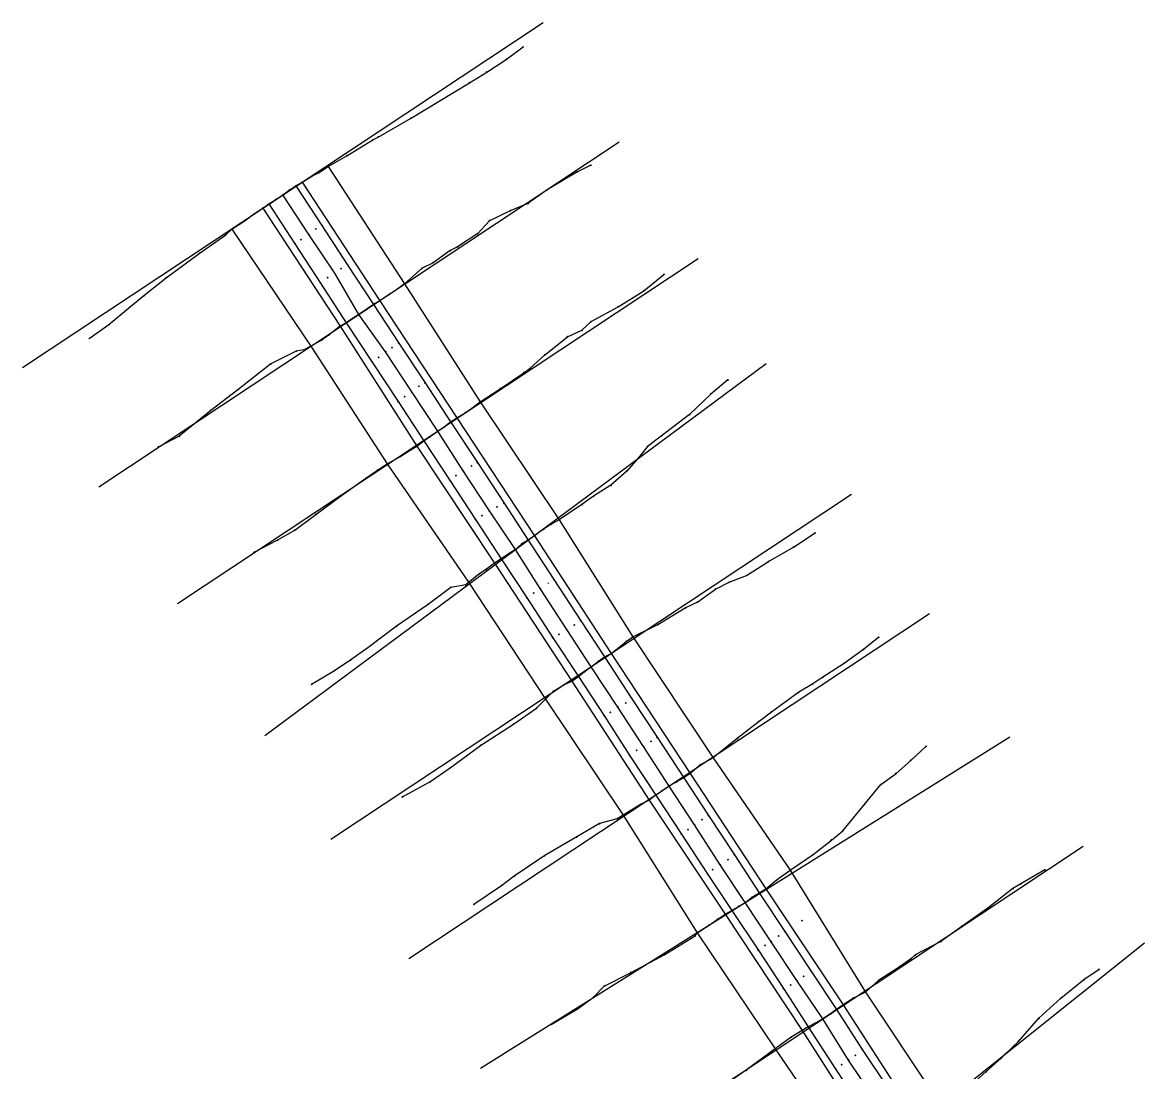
# Model space of a CAD drawing. Extents: x 102443 to 102866, y 93682 to 94232.
# Drawn here: x 102442.7 to 102681.6, y 94008.8 to 94232.5 of the extents above; entities that cross this region are included whole.
import ezdxf

# ---------------------------------------------------------------- set-up
doc = ezdxf.new("R2010")
doc.units = 0
doc.header["$MEASUREMENT"] = 0
doc.header["$PDMODE"] = 3
doc.header["$PDSIZE"] = 0.1
for name, color, linetype in [('CC', 7, 'CONTINUOUS'), ('CL', 1, 'CONTINUOUS'), ('CR', 2, 'CONTINUOUS'), ('CS_EXISTING', 140, 'CONTINUOUS'), ('CS_FINAL', 123, 'CONTINUOUS'), ('NS', 7, 'CONTINUOUS'), ('QTL', 4, 'CONTINUOUS'), ('QTR', 31, 'CONTINUOUS'), ('SL', 220, 'CONTINUOUS'), ('SR', 181, 'CONTINUOUS'), ('TOEL', 21, 'CONTINUOUS'), ('TOER', 73, 'CONTINUOUS')]:
    doc.layers.add(name, color=color, linetype=linetype)

msp = doc.modelspace()

# ---------------------------------------------------------------- linework, layer by layer
at = {"layer": 'CC'}
msp.add_polyline3d([(102624.1, 94003.19, 21.97), (102618.6, 94011.45, 21.95), (102613.13, 94020.26, 21.99), (102607.6, 94028.4, 22.02), (102602.13, 94036.64, 22.04), (102596.57, 94045, 22.05), (102591.28, 94053.01, 22.09), (102585.8, 94061.57, 22.08), (102580.4, 94069.81, 22.11), (102574.97, 94078.22, 22.12), (102569.5, 94086.64, 22.14), (102563.82, 94095.22, 22.17), (102558.6, 94103.16, 22.18), (102552.96, 94111.88, 22.23), (102547.7, 94120.19, 22.23), (102542.14, 94128.41, 22.25), (102536.57, 94136.93, 22.28), (102531.14, 94145.41, 22.29), (102525.6, 94153.77, 22.32), (102520.05, 94162.33, 22.34), (102514.37, 94170.27, 22.37), (102509.23, 94179.05, 22.38), (102503.72, 94187.29, 22.41), (102498.14, 94195.72, 22.41)], dxfattribs=at)
for p in [(102498.14, 94195.72, 22.41), (102503.72, 94187.29, 22.41), (102509.23, 94179.05, 22.38), (102514.37, 94170.27, 22.37), (102520.05, 94162.33, 22.34), (102525.6, 94153.77, 22.32), (102531.14, 94145.41, 22.29), (102536.57, 94136.93, 22.28), (102542.14, 94128.41, 22.25), (102547.7, 94120.19, 22.23), (102552.96, 94111.88, 22.23), (102558.6, 94103.16, 22.18), (102563.82, 94095.22, 22.17), (102569.5, 94086.64, 22.14), (102574.97, 94078.22, 22.12), (102580.4, 94069.81, 22.11), (102585.8, 94061.57, 22.08), (102591.28, 94053.01, 22.09), (102596.57, 94045, 22.05), (102602.13, 94036.64, 22.04), (102607.6, 94028.4, 22.02), (102613.13, 94020.26, 21.99), (102618.6, 94011.45, 21.95)]:
    msp.add_point(p, dxfattribs=at)
at = {"layer": 'CL'}
for p, q in [((102500.92, 94197.64, 22.35), (102506.49, 94189.24, 22.33)), ((102506.49, 94189.24, 22.33), (102511.88, 94180.92, 22.32)), ((102511.88, 94180.92, 22.32), (102517.48, 94172.39, 22.28)), ((102517.48, 94172.39, 22.28), (102522.84, 94164.17, 22.27)), ((102522.84, 94164.17, 22.27), (102528.43, 94155.67, 22.24)), ((102528.43, 94155.67, 22.24), (102533.88, 94147.37, 22.22)), ((102533.88, 94147.37, 22.22), (102539.58, 94138.72, 22.2)), ((102539.58, 94138.72, 22.2), (102545.25, 94130.05, 22.17)), ((102545.25, 94130.05, 22.17), (102550.37, 94122.19, 22.16)), ((102550.37, 94122.19, 22.16), (102555.87, 94113.78, 22.13)), ((102555.87, 94113.78, 22.13), (102561.59, 94105.01, 22.09)), ((102561.59, 94105.01, 22.09), (102566.65, 94097.3, 22.09)), ((102566.65, 94097.3, 22.09), (102572.46, 94088.42, 22.05)), ((102572.46, 94088.42, 22.05), (102577.83, 94080.19, 22.04)), ((102577.83, 94080.19, 22.04), (102583.53, 94071.53, 22.01)), ((102583.53, 94071.53, 22.01), (102588.75, 94063.54, 22)), ((102588.75, 94063.54, 22), (102594.29, 94055.19, 21.99)), ((102594.29, 94055.19, 21.99), (102599.57, 94047.07, 21.98)), ((102599.57, 94047.07, 21.98), (102605.03, 94038.82, 21.91)), ((102605.03, 94038.82, 21.91), (102610.58, 94030.43, 21.89)), ((102610.58, 94030.43, 21.89), (102616.05, 94022.2, 21.88)), ((102616.05, 94022.2, 21.88), (102621.52, 94013.69, 21.87)), ((102621.52, 94013.69, 21.87), (102627.06, 94005.32, 21.87))]:
    msp.add_line(p, q, dxfattribs=at)
for p in [(102500.92, 94197.64, 22.35), (102506.49, 94189.24, 22.33), (102511.88, 94180.92, 22.32), (102517.48, 94172.39, 22.28), (102522.84, 94164.17, 22.27), (102528.43, 94155.67, 22.24), (102533.88, 94147.37, 22.22), (102539.58, 94138.72, 22.2), (102545.25, 94130.05, 22.17), (102550.37, 94122.19, 22.16), (102555.87, 94113.78, 22.13), (102561.59, 94105.01, 22.09), (102566.65, 94097.3, 22.09), (102572.46, 94088.42, 22.05), (102577.83, 94080.19, 22.04), (102583.53, 94071.53, 22.01), (102588.75, 94063.54, 22), (102594.29, 94055.19, 21.99), (102599.57, 94047.07, 21.98), (102605.03, 94038.82, 21.91), (102610.58, 94030.43, 21.89), (102616.05, 94022.2, 21.88), (102621.52, 94013.69, 21.87)]:
    msp.add_point(p, dxfattribs=at)
at = {"layer": 'CR'}
for p, q in [((102495.21, 94193.8, 22.34), (102500.73, 94185.32, 22.32)), ((102500.73, 94185.32, 22.32), (102506.18, 94176.94, 22.3)), ((102506.18, 94176.94, 22.3), (102511.66, 94168.49, 22.27)), ((102511.66, 94168.49, 22.27), (102517.18, 94160.13, 22.25)), ((102517.18, 94160.13, 22.25), (102522.68, 94151.71, 22.23)), ((102522.68, 94151.71, 22.23), (102528.19, 94143.37, 22.21)), ((102528.19, 94143.37, 22.21), (102533.67, 94135.01, 22.2)), ((102533.67, 94135.01, 22.2), (102539.18, 94126.57, 22.17)), ((102539.18, 94126.57, 22.17), (102544.61, 94118.23, 22.16)), ((102544.61, 94118.23, 22.16), (102550.16, 94109.84, 22.13)), ((102550.16, 94109.84, 22.13), (102555.61, 94101.39, 22.11)), ((102555.61, 94101.39, 22.11), (102561.08, 94093.12, 22.09)), ((102561.08, 94093.12, 22.09), (102566.61, 94084.71, 22.05)), ((102566.61, 94084.71, 22.05), (102572.05, 94076.24, 22.04)), ((102572.05, 94076.24, 22.04), (102577.56, 94067.88, 22.02)), ((102577.56, 94067.88, 22.02), (102583.03, 94059.54, 22)), ((102583.03, 94059.54, 22), (102588.51, 94051.17, 21.99)), ((102588.51, 94051.17, 21.99), (102593.74, 94043.29, 21.99)), ((102593.74, 94043.29, 21.99), (102599.33, 94034.91, 21.94)), ((102599.33, 94034.91, 21.94), (102604.73, 94026.67, 21.91)), ((102604.73, 94026.67, 21.91), (102610.02, 94018.5, 21.9)), ((102610.02, 94018.5, 21.9), (102615.77, 94009.66, 21.86)), ((102615.77, 94009.66, 21.86), (102621.2, 94001.45, 21.87))]:
    msp.add_line(p, q, dxfattribs=at)
for p in [(102495.21, 94193.8, 22.34), (102500.73, 94185.32, 22.32), (102506.18, 94176.94, 22.3), (102511.66, 94168.49, 22.27), (102517.18, 94160.13, 22.25), (102522.68, 94151.71, 22.23), (102528.19, 94143.37, 22.21), (102533.67, 94135.01, 22.2), (102539.18, 94126.57, 22.17), (102544.61, 94118.23, 22.16), (102550.16, 94109.84, 22.13), (102555.61, 94101.39, 22.11), (102561.08, 94093.12, 22.09), (102566.61, 94084.71, 22.05), (102572.05, 94076.24, 22.04), (102577.56, 94067.88, 22.02), (102583.03, 94059.54, 22), (102588.51, 94051.17, 21.99), (102593.74, 94043.29, 21.99), (102599.33, 94034.91, 21.94), (102604.73, 94026.67, 21.91), (102610.02, 94018.5, 21.9), (102615.77, 94009.66, 21.86)]:
    msp.add_point(p, dxfattribs=at)
at = {"layer": 'CS_EXISTING'}
for points in [[(102456.93, 94165.14, 19.81), (102461.13, 94168.1, 19.86), (102465.71, 94171.93, 19.92), (102468.6, 94174.29, 19.94), (102473.33, 94178.08, 19.77), (102480.36, 94183.27, 19.72), (102486.03, 94187.23, 19.81), (102487.3, 94188.4, 19.96), (102490.12, 94190.29, 21.16), (102491.92, 94191.62, 22.04), (102493.92, 94192.92, 22.28), (102495.21, 94193.8, 22.34), (102496.68, 94194.78, 22.38), (102498.14, 94195.72, 22.41), (102499.53, 94196.74, 22.38), (102500.92, 94197.64, 22.35), (102502.26, 94198.42, 22.28), (102504.51, 94199.82, 22.03), (102505.88, 94200.5, 21.35), (102507.84, 94201.75, 20.67), (102511.78, 94204.06, 20.6), (102517.31, 94207.43, 20.56), (102518.45, 94208.04, 19.77), (102525.36, 94212.01, 19.7), (102537.9, 94219.63, 19.54), (102541.57, 94221.89, 19.67), (102545.71, 94224.58, 19.74), (102549.3, 94227.23, 19.75)], [(102563.73, 94202.04, 19.69), (102560.76, 94200.59, 19.68), (102554.4, 94196.79, 19.61), (102550.35, 94193.87, 19.25), (102546.58, 94192.36, 19.3), (102542.15, 94190.22, 19.61), (102539.65, 94187.48, 19.79), (102535.32, 94184.63, 19.67), (102533.8, 94183.86, 20.07), (102530.13, 94181.27, 19.97), (102527.79, 94180.12, 20.71), (102524.06, 94176.75, 20.66), (102522.14, 94175.36, 21.38), (102520.82, 94174.52, 22.06), (102518.81, 94173.17, 22.23), (102517.48, 94172.39, 22.28), (102516.12, 94171.46, 22.33), (102514.37, 94170.27, 22.37), (102512.99, 94169.38, 22.33), (102511.66, 94168.49, 22.27), (102510.36, 94167.78, 22.18), (102508.06, 94165.98, 21.87), (102506.52, 94164.84, 20.97), (102504.12, 94163.53, 19.99), (102502.64, 94162.69, 19.76), (102501.02, 94162.47, 19.77), (102495.6, 94159.72, 19.71), (102488.59, 94154.23, 19.73), (102482.81, 94149.82, 19.73), (102480.12, 94147.62, 19.85), (102476.11, 94144.34, 19.81), (102471.65, 94142.02, 19.84)], [(102492.04, 94119.6, 19.82), (102496.98, 94122.19, 19.85), (102500.71, 94124.33, 19.68), (102505.21, 94127.68, 19.56), (102510.63, 94131.72, 19.67), (102515.84, 94135.38, 19.69), (102518.29, 94137.1, 19.62), (102520.35, 94138.42, 19.82), (102523.07, 94139.93, 21.05), (102525.25, 94141.35, 22.02), (102526.67, 94142.21, 22.17), (102528.19, 94143.37, 22.21), (102529.41, 94144.16, 22.25), (102531.14, 94145.41, 22.29), (102532.54, 94146.32, 22.25), (102533.88, 94147.37, 22.22), (102535.22, 94148.22, 22.14), (102537, 94149.34, 21.99), (102538.42, 94150.27, 21.46), (102540.15, 94151.64, 20.64), (102544.46, 94154.43, 20.55), (102549.46, 94157.86, 20.32), (102550.83, 94158.8, 19.73), (102553.88, 94161.61, 19.72), (102558.75, 94165.51, 19.67), (102561.83, 94166.91, 19.13), (102563.79, 94168.75, 19.7), (102569.55, 94171.9, 19.54), (102575.03, 94175.32, 19.62), (102579.3, 94178.79, 19.69)], [(102592.92, 94156.32, 19.59), (102589.26, 94153.3, 19.62), (102584.76, 94148.94, 19.56), (102578.71, 94144.35, 19.34), (102575.79, 94142.1, 19.21), (102574.12, 94139.98, 19.67), (102571.37, 94136.9, 19.61), (102568.02, 94133.88, 19.84), (102564.26, 94131.54, 20.06), (102561.84, 94129.77, 20.57), (102557.01, 94126.54, 20.61), (102555.26, 94125.56, 21.18), (102553.66, 94124.52, 21.8), (102551.75, 94123.12, 22.09), (102550.37, 94122.19, 22.16), (102549.01, 94121.37, 22.2), (102547.7, 94120.19, 22.23), (102546.1, 94119.18, 22.2), (102544.61, 94118.23, 22.16), (102543.22, 94117.29, 22.07), (102541.5, 94116.01, 21.89), (102539.87, 94114.91, 21.1), (102537.1, 94112.67, 19.67), (102533.92, 94112.11, 19.65), (102529.07, 94108.49, 19.64), (102522.39, 94103.85, 19.62), (102516.25, 94099.25, 19.71), (102512.61, 94096.69, 20.07), (102509.13, 94094.38, 19.98), (102504.29, 94091.45, 19.98)], [(102523.62, 94067.51, 19.89), (102529.47, 94070.71, 19.73), (102533.77, 94073.69, 19.68), (102540.26, 94078.48, 19.63), (102547.29, 94083.02, 19.58), (102552.17, 94086.42, 19.61), (102554.06, 94088.31, 20.17), (102555.77, 94090.02, 21.05), (102557.97, 94091.37, 22), (102559.7, 94092.14, 22.04), (102561.08, 94093.12, 22.09), (102562.41, 94094.19, 22.13), (102563.82, 94095.22, 22.17), (102565.39, 94096.43, 22.12), (102566.65, 94097.3, 22.09), (102568.08, 94098.06, 22.02), (102570.06, 94099.6, 21.85), (102571.26, 94100.61, 21.15), (102572.65, 94101.63, 20.54), (102578.02, 94104.21, 20.42), (102583.84, 94107.77, 20.35), (102586.48, 94109.04, 19.84), (102590.29, 94111.76, 19.63), (102593.16, 94113.21, 19.4), (102596.87, 94114.66, 19.69), (102601.53, 94117.64, 19.55), (102606.88, 94120.71, 19.66), (102611.45, 94123.73, 19.65)], [(102624.98, 94101.48, 19.68), (102621.81, 94098.95, 19.63), (102617.64, 94095.95, 19.55), (102613.1, 94093, 19.66), (102610.97, 94091.58, 19.32), (102608, 94089.78, 19.66), (102602.18, 94085.58, 19.79), (102599.55, 94083.59, 20.4), (102594.91, 94079.92, 20.52), (102589.75, 94075.84, 20.51), (102587.05, 94074.35, 21.69), (102584.85, 94072.46, 21.97), (102583.53, 94071.53, 22.01), (102581.98, 94070.7, 22.07), (102580.4, 94069.81, 22.11), (102578.83, 94068.75, 22.07), (102577.56, 94067.88, 22.02), (102576.18, 94066.8, 21.94), (102574.27, 94065.89, 21.8), (102570.62, 94063.64, 20.15), (102569.35, 94062.84, 19.66), (102565.59, 94061.83, 19.64), (102560.73, 94058.99, 19.62), (102553.91, 94054.99, 19.64), (102547.41, 94050.6, 19.64), (102544.71, 94048.58, 19.81), (102538.83, 94044.6, 19.79)], [(102555.31, 94019.04, 19.82), (102561.01, 94022.46, 19.74), (102564.32, 94024.88, 19.66), (102566.58, 94027.22, 19.56), (102572.28, 94030.12, 19.58), (102579.45, 94033.9, 19.56), (102585.93, 94037.9, 19.64), (102586.37, 94038.55, 19.98), (102588.92, 94040.21, 21.13), (102590.65, 94041.41, 21.78), (102592.29, 94042.49, 21.87), (102593.74, 94043.29, 21.99), (102595.19, 94044.17, 22.01), (102596.57, 94045, 22.05), (102598.04, 94046.13, 22.02), (102599.57, 94047.07, 21.98), (102601.01, 94047.93, 21.88), (102603.21, 94049.74, 21.67), (102606.18, 94051.92, 20.49), (102611.05, 94055.21, 20.56), (102614.95, 94058.3, 20.38), (102617.34, 94060.26, 19.61), (102621.95, 94065.84, 19.61), (102625.44, 94070.12, 19.73), (102628.7, 94072.5, 19.62), (102631.84, 94075.28, 19.61), (102635.1, 94078.28, 19.74)], [(102660.39, 94051.97, 19.74), (102655.24, 94048.99, 19.82), (102653.57, 94047.97, 19.49), (102648.22, 94043.79, 19.51), (102642.69, 94039.92, 19.49), (102638.27, 94036.69, 19.52), (102632.8, 94033.83, 19.82), (102631.79, 94032.96, 20.41), (102629.58, 94031.4, 20.55), (102624.98, 94028.42, 20.36), (102622.2, 94025.93, 20.4), (102619.61, 94024.64, 21.61), (102617.47, 94023.23, 21.85), (102616.05, 94022.2, 21.88), (102614.76, 94021.3, 21.95), (102613.13, 94020.26, 21.99), (102611.63, 94019.36, 21.94), (102610.02, 94018.5, 21.9), (102608.74, 94017.72, 21.82), (102606.4, 94016.35, 21.64), (102603, 94013.86, 19.96), (102596.82, 94009.3, 19.5), (102591.02, 94005.32, 19.48)], [(102643.3, 94004.84, 20.43), (102647.9, 94009, 20.33), (102651.04, 94011.8, 20.04), (102651.87, 94012.65, 19.68), (102654.75, 94015.42, 19.52), (102659.12, 94020.36, 19.5), (102663.76, 94024.6, 19.51), (102668.69, 94028.59, 19.55), (102671.92, 94030.79, 19.57)]]:
    msp.add_polyline3d(points, dxfattribs=at)
at = {"layer": 'CS_FINAL'}
for p, q in [((102442.73, 94158.98, 22.41), (102553.55, 94232.46, 22.41)), ((102458.96, 94133.53, 22.37), (102569.78, 94207.01, 22.37)), ((102475.73, 94108.67, 22.29), (102586.55, 94182.15, 22.29)), ((102494.33, 94080.55, 22.23), (102601.07, 94159.83, 22.23)), ((102508.41, 94058.48, 22.17), (102619.22, 94131.96, 22.17)), ((102525, 94033.07, 22.11), (102635.81, 94106.55, 22.11)), ((102540.21, 94009.74, 22.05), (102652.92, 94080.27, 22.05)), ((102557.72, 93983.52, 21.99), (102668.54, 94057, 21.99)), ((102577.69, 93953.44, 21.91), (102681.6, 94036.39, 21.91))]:
    msp.add_line(p, q, dxfattribs=at)
at = {"layer": 'NS'}
for p in [(102549.3, 94227.23, 19.75), (102545.71, 94224.58, 19.74), (102541.57, 94221.89, 19.67), (102537.9, 94219.63, 19.54), (102525.36, 94212.01, 19.7), (102517.31, 94207.43, 20.56), (102518.45, 94208.04, 19.77), (102511.78, 94204.06, 20.6), (102563.73, 94202.04, 19.69), (102504.51, 94199.82, 22.03), (102505.88, 94200.5, 21.35), (102560.76, 94200.59, 19.68), (102554.4, 94196.79, 19.61), (102550.35, 94193.87, 19.25), (102491.92, 94191.62, 22.04), (102546.58, 94192.36, 19.3), (102490.12, 94190.29, 21.16), (102542.15, 94190.22, 19.61), (102486.03, 94187.23, 19.81), (102539.65, 94187.48, 19.79), (102535.32, 94184.63, 19.67), (102480.36, 94183.27, 19.72), (102533.8, 94183.86, 20.07), (102527.79, 94180.12, 20.71), (102530.13, 94181.27, 19.97), (102473.33, 94178.08, 19.77), (102579.3, 94178.79, 19.69), (102522.14, 94175.36, 21.38), (102575.03, 94175.32, 19.62), (102468.6, 94174.29, 19.94), (102520.82, 94174.52, 22.06), (102465.71, 94171.93, 19.92), (102569.55, 94171.9, 19.54), (102461.13, 94168.1, 19.86), (102563.79, 94168.75, 19.7), (102508.06, 94165.98, 21.87), (102558.75, 94165.51, 19.67), (102561.83, 94166.91, 19.13), (102456.93, 94165.14, 19.81), (102506.52, 94164.84, 20.97), (102501.02, 94162.47, 19.77), (102502.64, 94162.69, 19.76), (102553.88, 94161.61, 19.72), (102495.6, 94159.72, 19.71), (102550.83, 94158.8, 19.73), (102549.46, 94157.86, 20.32), (102592.92, 94156.32, 19.59), (102488.59, 94154.23, 19.73), (102544.46, 94154.43, 20.55), (102589.26, 94153.3, 19.62), (102482.81, 94149.82, 19.73), (102537, 94149.34, 21.99), (102538.42, 94150.27, 21.46), (102584.76, 94148.94, 19.56), (102480.12, 94147.62, 19.85), (102476.11, 94144.34, 19.81), (102578.71, 94144.35, 19.34), (102471.65, 94142.02, 19.84), (102525.25, 94141.35, 22.02), (102575.79, 94142.1, 19.21), (102523.07, 94139.93, 21.05), (102574.12, 94139.98, 19.67), (102518.29, 94137.1, 19.62), (102571.37, 94136.9, 19.61), (102515.84, 94135.38, 19.69), (102568.02, 94133.88, 19.84), (102510.63, 94131.72, 19.67), (102561.84, 94129.77, 20.57), (102564.26, 94131.54, 20.06), (102505.21, 94127.68, 19.56), (102555.26, 94125.56, 21.18), (102500.71, 94124.33, 19.68), (102553.66, 94124.52, 21.8), (102611.45, 94123.73, 19.65), (102496.98, 94122.19, 19.85), (102606.88, 94120.71, 19.66), (102492.04, 94119.6, 19.82), (102601.53, 94117.64, 19.55), (102541.5, 94116.01, 21.89), (102537.1, 94112.67, 19.67), (102539.87, 94114.91, 21.1), (102593.16, 94113.21, 19.4), (102596.87, 94114.66, 19.69), (102533.92, 94112.11, 19.65), (102590.29, 94111.76, 19.63), (102529.07, 94108.49, 19.64), (102586.48, 94109.04, 19.84), (102583.84, 94107.77, 20.35), (102522.39, 94103.85, 19.62), (102578.02, 94104.21, 20.42), (102624.98, 94101.48, 19.68), (102516.25, 94099.25, 19.71), (102570.06, 94099.6, 21.85), (102571.26, 94100.61, 21.15), (102621.81, 94098.95, 19.63), (102512.61, 94096.69, 20.07), (102617.64, 94095.95, 19.55), (102509.13, 94094.38, 19.98), (102504.29, 94091.45, 19.98), (102557.97, 94091.37, 22), (102610.97, 94091.58, 19.32), (102613.1, 94093, 19.66), (102555.77, 94090.02, 21.05), (102608, 94089.78, 19.66), (102552.17, 94086.42, 19.61), (102602.18, 94085.58, 19.79), (102547.29, 94083.02, 19.58), (102599.55, 94083.59, 20.4), (102594.91, 94079.92, 20.52), (102540.26, 94078.48, 19.63), (102635.1, 94078.28, 19.74), (102631.84, 94075.28, 19.61), (102533.77, 94073.69, 19.68), (102587.05, 94074.35, 21.69), (102628.7, 94072.5, 19.62), (102529.47, 94070.71, 19.73), (102625.44, 94070.12, 19.73), (102523.62, 94067.51, 19.89), (102574.27, 94065.89, 21.8), (102621.95, 94065.84, 19.61), (102569.35, 94062.84, 19.66), (102565.59, 94061.83, 19.64), (102617.34, 94060.26, 19.61), (102560.73, 94058.99, 19.62), (102614.95, 94058.3, 20.38), (102553.91, 94054.99, 19.64), (102611.05, 94055.21, 20.56), (102547.41, 94050.6, 19.64), (102660.39, 94051.97, 19.74), (102544.71, 94048.58, 19.81), (102603.21, 94049.74, 21.67), (102655.24, 94048.99, 19.82), (102653.57, 94047.97, 19.49), (102538.83, 94044.6, 19.79), (102648.22, 94043.79, 19.51), (102590.65, 94041.41, 21.78), (102608.66, 94041.15, 21.84), (102588.92, 94040.21, 21.13), (102642.69, 94039.92, 19.49), (102585.93, 94037.9, 19.64), (102638.27, 94036.69, 19.52), (102579.45, 94033.9, 19.56), (102632.8, 94033.83, 19.82), (102631.79, 94032.96, 20.41), (102572.28, 94030.12, 19.58), (102629.58, 94031.4, 20.55), (102671.92, 94030.79, 19.57), (102566.58, 94027.22, 19.56), (102624.98, 94028.42, 20.36), (102668.69, 94028.59, 19.55), (102564.32, 94024.88, 19.66), (102619.61, 94024.64, 21.61), (102663.76, 94024.6, 19.51), (102561.01, 94022.46, 19.74), (102659.12, 94020.36, 19.5), (102555.31, 94019.04, 19.82), (102606.4, 94016.35, 21.64), (102654.75, 94015.42, 19.52), (102651.87, 94012.65, 19.68), (102651.04, 94011.8, 20.04), (102596.82, 94009.3, 19.5), (102647.9, 94009, 20.33)]:
    msp.add_point(p, dxfattribs=at)
at = {"layer": 'QTL'}
for p in [(102499.53, 94196.74, 22.38), (102505.18, 94188.44, 22.37), (102510.54, 94180.04, 22.35), (102516.12, 94171.46, 22.33), (102521.41, 94163.21, 22.3), (102527.11, 94154.94, 22.28), (102532.54, 94146.32, 22.25), (102538.32, 94137.98, 22.23), (102543.73, 94129.23, 22.21), (102549.01, 94121.37, 22.2), (102554.65, 94113.02, 22.17), (102560.21, 94104.1, 22.14), (102565.39, 94096.43, 22.12), (102571.18, 94087.48, 22.1), (102576.51, 94079.34, 22.08), (102581.98, 94070.7, 22.07), (102587.39, 94062.63, 22.04), (102592.94, 94054.15, 22.05), (102598.04, 94046.13, 22.02), (102603.74, 94037.87, 21.98), (102609.03, 94029.29, 21.95), (102614.76, 94021.3, 21.95), (102620.02, 94012.49, 21.94)]:
    msp.add_point(p, dxfattribs=at)
at = {"layer": 'QTR'}
for p in [(102496.68, 94194.78, 22.38), (102502.01, 94186.21, 22.37), (102507.71, 94178.08, 22.36), (102512.99, 94169.38, 22.33), (102518.59, 94161.15, 22.31), (102524.08, 94152.75, 22.29), (102529.41, 94144.16, 22.25), (102535.01, 94135.95, 22.24), (102540.54, 94127.43, 22.21), (102546.1, 94119.18, 22.2), (102551.55, 94110.91, 22.18), (102556.94, 94102.14, 22.14), (102562.41, 94094.19, 22.13), (102567.87, 94085.54, 22.11), (102573.5, 94077.43, 22.09), (102578.83, 94068.75, 22.07), (102584.42, 94060.54, 22.05), (102589.69, 94052.04, 22.04), (102595.19, 94044.17, 22.01), (102600.83, 94035.86, 21.98), (102606.26, 94027.47, 21.98), (102611.63, 94019.36, 21.94), (102617.11, 94010.45, 21.94)]:
    msp.add_point(p, dxfattribs=at)
at = {"layer": 'SL'}
for p, q in [((102502.26, 94198.42, 22.28), (102518.81, 94173.17, 22.23)), ((102518.81, 94173.17, 22.23), (102535.22, 94148.22, 22.14)), ((102535.22, 94148.22, 22.14), (102551.75, 94123.12, 22.09)), ((102551.75, 94123.12, 22.09), (102568.08, 94098.06, 22.02)), ((102568.08, 94098.06, 22.02), (102584.85, 94072.46, 21.97)), ((102584.85, 94072.46, 21.97), (102601.01, 94047.93, 21.88)), ((102601.01, 94047.93, 21.88), (102617.47, 94023.23, 21.85)), ((102617.47, 94023.23, 21.85), (102633.93, 93997.74, 21.77))]:
    msp.add_line(p, q, dxfattribs=at)
for p in [(102502.26, 94198.42, 22.28), (102518.81, 94173.17, 22.23), (102535.22, 94148.22, 22.14), (102551.75, 94123.12, 22.09), (102568.08, 94098.06, 22.02), (102584.85, 94072.46, 21.97), (102601.01, 94047.93, 21.88), (102617.47, 94023.23, 21.85)]:
    msp.add_point(p, dxfattribs=at)
at = {"layer": 'SR'}
for p, q in [((102493.92, 94192.92, 22.28), (102510.36, 94167.78, 22.18)), ((102510.36, 94167.78, 22.18), (102526.67, 94142.21, 22.17)), ((102526.67, 94142.21, 22.17), (102543.22, 94117.29, 22.07)), ((102543.22, 94117.29, 22.07), (102559.7, 94092.14, 22.04)), ((102559.7, 94092.14, 22.04), (102576.18, 94066.8, 21.94)), ((102576.18, 94066.8, 21.94), (102592.29, 94042.49, 21.87)), ((102592.29, 94042.49, 21.87), (102608.74, 94017.72, 21.82)), ((102608.74, 94017.72, 21.82), (102625.03, 93992.34, 21.76))]:
    msp.add_line(p, q, dxfattribs=at)
for p in [(102493.92, 94192.92, 22.28), (102510.36, 94167.78, 22.18), (102526.67, 94142.21, 22.17), (102543.22, 94117.29, 22.07), (102559.7, 94092.14, 22.04), (102576.18, 94066.8, 21.94), (102592.29, 94042.49, 21.87), (102608.74, 94017.72, 21.82)]:
    msp.add_point(p, dxfattribs=at)
at = {"layer": 'TOEL'}
for p, q in [((102507.84, 94201.75, 20.67), (102524.06, 94176.75, 20.66)), ((102524.06, 94176.75, 20.66), (102540.15, 94151.64, 20.64)), ((102540.15, 94151.64, 20.64), (102557.01, 94126.54, 20.61)), ((102557.01, 94126.54, 20.61), (102572.65, 94101.63, 20.54)), ((102572.65, 94101.63, 20.54), (102589.75, 94075.84, 20.51)), ((102589.75, 94075.84, 20.51), (102606.18, 94051.92, 20.49)), ((102606.18, 94051.92, 20.49), (102622.2, 94025.93, 20.4)), ((102622.2, 94025.93, 20.4), (102638.68, 94001.16, 20.48))]:
    msp.add_line(p, q, dxfattribs=at)
for p in [(102507.84, 94201.75, 20.67), (102524.06, 94176.75, 20.66), (102540.15, 94151.64, 20.64), (102557.01, 94126.54, 20.61), (102572.65, 94101.63, 20.54), (102589.75, 94075.84, 20.51), (102606.18, 94051.92, 20.49), (102622.2, 94025.93, 20.4)]:
    msp.add_point(p, dxfattribs=at)
at = {"layer": 'TOER'}
for p, q in [((102487.3, 94188.4, 19.96), (102504.12, 94163.53, 19.99)), ((102504.12, 94163.53, 19.99), (102520.35, 94138.42, 19.82)), ((102520.35, 94138.42, 19.82), (102537.71, 94113.25, 20.04)), ((102537.71, 94113.25, 20.04), (102554.06, 94088.31, 20.17)), ((102554.06, 94088.31, 20.17), (102570.62, 94063.64, 20.15)), ((102570.62, 94063.64, 20.15), (102586.37, 94038.55, 19.98)), ((102586.37, 94038.55, 19.98), (102603, 94013.86, 19.96)), ((102603, 94013.86, 19.96), (102619.72, 93989.18, 20.06))]:
    msp.add_line(p, q, dxfattribs=at)
for p in [(102487.3, 94188.4, 19.96), (102504.12, 94163.53, 19.99), (102520.35, 94138.42, 19.82), (102537.71, 94113.25, 20.04), (102554.06, 94088.31, 20.17), (102570.62, 94063.64, 20.15), (102586.37, 94038.55, 19.98), (102603, 94013.86, 19.96)]:
    msp.add_point(p, dxfattribs=at)

doc.saveas('drawing.dxf')
